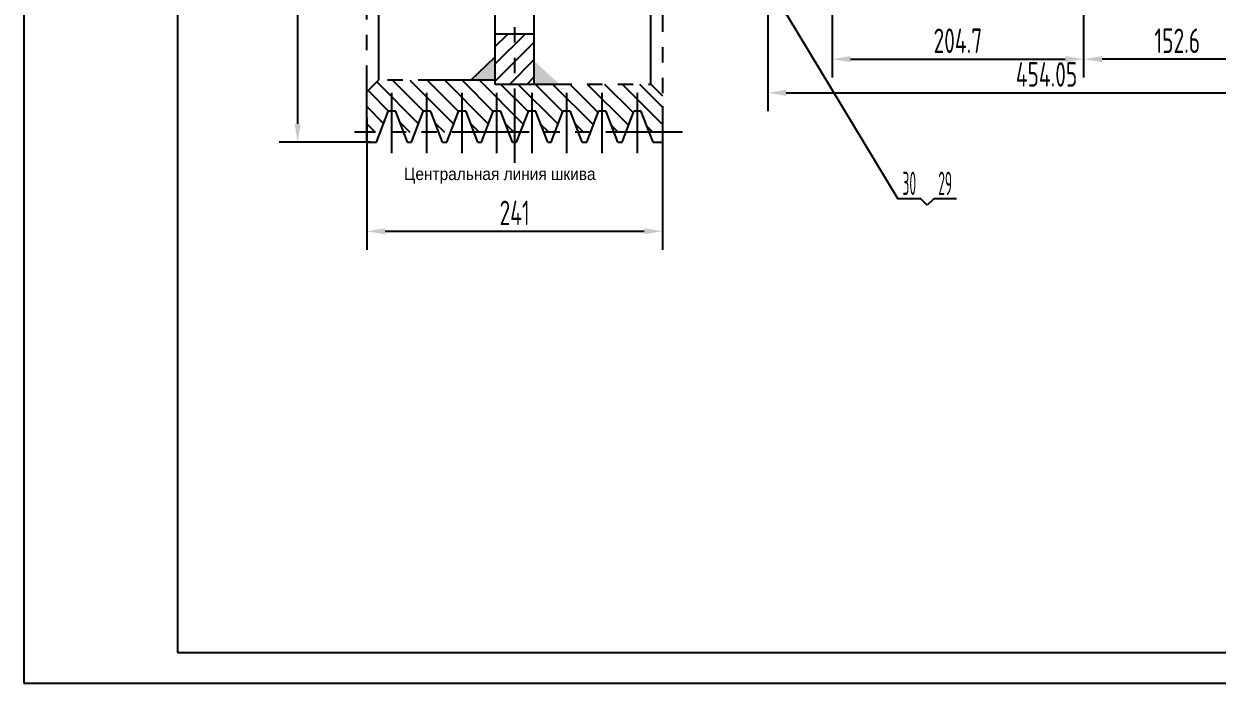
# Model space of a CAD drawing. Header units: millimetres. Extents: x 0 to 2100, y -58 to 1485.
# Drawn here: x 0 to 972, y 0 to 537 of the extents above; entities that cross this region are included whole.
import ezdxf
from ezdxf.enums import TextEntityAlignment as Align

# ---------------------------------------------------------------- set-up
doc = ezdxf.new("R2010")
doc.units = ezdxf.units.MM
doc.header["$LTSCALE"] = 50
doc.linetypes.add('G', pattern=[2, 1.25, -0.25, 0.25, -0.25])
doc.linetypes.add('K', pattern=[2.5, 1.25, -0.25, 0.25, -0.25, 0.25, -0.25])
for name, color, linetype in [('01', 7, 'Continuous'), ('02', 1, 'Continuous'), ('05', 4, 'G'), ('07', 6, 'K'), ('08', 1, 'Continuous'), ('11', 3, 'Continuous')]:
    doc.layers.add(name, color=color, linetype=linetype)
doc.styles.get("Standard").update_dxf_attribs({"font": 'isocp', "width": 0.707, "bigfont": 'intecad.shx'})
doc.dimstyles.new('INTE', dxfattribs={"dimscale": 5, "dimtxt": 4, "dimasz": 3, "dimexe": 3, "dimexo": 0, "dimgap": 1, "dimtad": 1, "dimdec": 3, "dimdsep": 46, "dimtxsty": 'Standard', "dimcen": 0, "dimclrd": 1, "dimclre": 1, "dimclrt": 3, "dimadec": 3, "dimazin": 2, "dimtfac": 1, "dimtdec": 3, "dimtmove": 0, "dimatfit": 0, "dimfxl": 1, "dimarcsym": 0})

# ---------------------------------------------------------------- blocks, each defined once
blk = doc.blocks.new('*D2')
at = {"layer": '08', "color": 1, "lineweight": -2}
for p, q in [((658.22, 622.34), (658.22, 493.37)), ((863.05, 629.07), (863.05, 493.37)), ((673.22, 508.37), (848.05, 508.37))]:
    blk.add_line(p, q, dxfattribs=at)
at = {"layer": '08', "color": 1}
for points in [[(673.22, 510.87), (673.22, 505.87), (658.22, 508.37)], [(848.05, 510.87), (848.05, 505.87), (863.05, 508.37)]]:
    blk.add_solid(points, dxfattribs=at)
at = {"layer": 'Defpoints', "color": 0}
for p in [(658.22, 622.34), (863.05, 629.07), (863.05, 508.37)]:
    blk.add_point(p, dxfattribs=at)
at = {"layer": '08', "color": 3, "insert": (760.63, 523.37), "char_height": 20, "attachment_point": 5}
blk.add_mtext('204.7', dxfattribs=at)
blk = doc.blocks.new('*D3')
at = {"layer": '08', "color": 1, "lineweight": -2}
for p, q in [((1015.55, 685.81), (1015.55, 493.37)), ((863.05, 642.83), (863.05, 493.37)), ((1000.55, 508.37), (878.05, 508.37))]:
    blk.add_line(p, q, dxfattribs=at)
at = {"layer": '08', "color": 1}
for points in [[(878.05, 510.87), (878.05, 505.87), (863.05, 508.37)], [(1000.55, 510.87), (1000.55, 505.87), (1015.55, 508.37)]]:
    blk.add_solid(points, dxfattribs=at)
at = {"layer": 'Defpoints', "color": 0}
for p in [(1015.55, 685.81), (863.05, 642.83), (863.05, 508.37)]:
    blk.add_point(p, dxfattribs=at)
at = {"layer": '08', "color": 3, "insert": (939.3, 523.37), "char_height": 20, "attachment_point": 5}
blk.add_mtext('152.6', dxfattribs=at)
blk = doc.blocks.new('*D18')
at = {"layer": '08', "color": 1, "lineweight": -2}
for p, q in [((520.18, 469.96), (520.18, 353.15)), ((279.18, 460.59), (279.18, 353.15)), ((294.18, 368.15), (505.18, 368.15))]:
    blk.add_line(p, q, dxfattribs=at)
at = {"layer": '08', "color": 1}
for points in [[(294.18, 370.65), (294.18, 365.65), (279.18, 368.15)], [(505.18, 370.65), (505.18, 365.65), (520.18, 368.15)]]:
    blk.add_solid(points, dxfattribs=at)
at = {"layer": 'Defpoints', "color": 0}
for p in [(520.18, 469.96), (279.18, 460.59), (520.18, 368.15)]:
    blk.add_point(p, dxfattribs=at)
at = {"layer": '08', "color": 3, "insert": (399.68, 383.15), "char_height": 20, "attachment_point": 5}
blk.add_mtext('241', dxfattribs=at)
blk = doc.blocks.new('*D22')
at = {"layer": '08', "color": 1, "lineweight": -2}
for p, q in [((281.8, 1100.61), (208, 1100.61)), ((223, 455.61), (223, 1085.61)), ((282.28, 440.61), (208, 440.61))]:
    blk.add_line(p, q, dxfattribs=at)
at = {"layer": '08', "color": 1}
for points in [[(220.5, 1085.61), (225.5, 1085.61), (223, 1100.61)], [(220.5, 455.61), (225.5, 455.61), (223, 440.61)]]:
    blk.add_solid(points, dxfattribs=at)
at = {"layer": 'Defpoints', "color": 0}
for p in [(223, 1100.61), (281.8, 1100.61), (282.28, 440.61)]:
    blk.add_point(p, dxfattribs=at)
at = {"layer": '08', "color": 3, "insert": (208, 770.61), "char_height": 20, "attachment_point": 5, "rotation": 90}
blk.add_mtext('%%c648', dxfattribs=at)
blk = doc.blocks.new('*D23')
at = {"layer": '08', "color": 1, "lineweight": -2}
for p, q in [((1059.9, 640.68), (1059.9, 465.93)), ((605.85, 600.89), (605.85, 465.93)), ((620.85, 480.93), (1044.9, 480.93))]:
    blk.add_line(p, q, dxfattribs=at)
at = {"layer": '08', "color": 1}
for points in [[(620.85, 483.43), (620.85, 478.43), (605.85, 480.93)], [(1044.9, 483.43), (1044.9, 478.43), (1059.9, 480.93)]]:
    blk.add_solid(points, dxfattribs=at)
at = {"layer": 'Defpoints', "color": 0}
for p in [(1059.9, 640.68), (605.85, 600.89), (1059.9, 480.93)]:
    blk.add_point(p, dxfattribs=at)
at = {"layer": '08', "color": 3, "insert": (832.88, 495.93), "char_height": 20, "attachment_point": 5}
blk.add_mtext('454.05', dxfattribs=at)
blk = doc.blocks.new('*U72')
at = {"layer": '01'}
for points in [[(25, 292), (25, 5)], [(25, 5), (415, 5)]]:
    blk.add_lwpolyline(points, dxfattribs=at)
at = {"layer": '02'}
for points in [[(0, 297), (0, 0)], [(0, 0), (420, 0)]]:
    blk.add_lwpolyline(points, dxfattribs=at)

msp = doc.modelspace()

# ---------------------------------------------------------------- hatches: boundary and pattern name
at = {"layer": '07', "linetype": 'K'}
h = msp.add_hatch(dxfattribs=at)
h.set_pattern_fill('_USER', color=6, scale=10, angle=135, style=0, pattern_type=0)
h.set_pattern_definition([(135, (-124.256, 52.972), (-7.07107, -7.07107), [])])
h.paths.add_polyline_path([(376.8783, 1050.1131), (376.8783, 1053.1131), (510.6783, 1053.1131), (520.1783, 1062.6131), (520.1783, 1092.4131), (509.2806, 1092.4131), (502.6397, 1075.1131), (496.9168, 1075.1131), (490.2759, 1092.4131), (480.5806, 1092.4131), (473.9397, 1075.1131), (468.2168, 1075.1131), (461.5759, 1092.4131), (451.5806, 1092.4131), (444.9397, 1075.1131), (439.2168, 1075.1131), (432.5759, 1092.4131), (423.4806, 1092.4131), (416.8397, 1075.1131), (411.1168, 1075.1131), (404.4759, 1092.4131), (394.7806, 1092.4131), (388.1397, 1075.1131), (382.4168, 1075.1131), (375.7759, 1092.4131), (366.5806, 1092.4131), (359.9397, 1075.1131), (354.2168, 1075.1131), (347.5759, 1092.4131), (337.7806, 1092.4131), (331.1397, 1075.1131), (325.4168, 1075.1131), (318.7759, 1092.4131), (309.2806, 1092.4131), (302.6397, 1075.1131), (296.9168, 1075.1131), (290.2759, 1092.4131), (279.1783, 1092.4131), (279.1783, 1059.6131), (288.6783, 1050.1131)])
h.paths.add_polyline_path([(376.8783, 488.1131), (376.8783, 491.1131), (288.6783, 491.1131), (279.1783, 481.6131), (279.1783, 448.8131), (290.2759, 448.8131), (296.9168, 466.1131), (302.6397, 466.1131), (309.2806, 448.8131), (318.7759, 448.8131), (325.4168, 466.1131), (331.1397, 466.1131), (337.7806, 448.8131), (347.5759, 448.8131), (354.2168, 466.1131), (359.9397, 466.1131), (366.5806, 448.8131), (375.7759, 448.8131), (382.4168, 466.1131), (388.1397, 466.1131), (394.7806, 448.8131), (404.4759, 448.8131), (411.1168, 466.1131), (416.8397, 466.1131), (423.4806, 448.8131), (432.5759, 448.8131), (439.2168, 466.1131), (444.9397, 466.1131), (451.5806, 448.8131), (461.5759, 448.8131), (468.2168, 466.1131), (473.9397, 466.1131), (480.5806, 448.8131), (490.2759, 448.8131), (496.9168, 466.1131), (502.6397, 466.1131), (509.2806, 448.8131), (520.1783, 448.8131), (520.1783, 478.6131), (510.6783, 488.1131)])
h = msp.add_hatch(dxfattribs=at)
h.set_pattern_fill('_USER', color=6, scale=10, angle=45, style=0, pattern_type=0)
h.set_pattern_definition([(45, (-124.256, 52.972), (-7.07107, 7.07107), [])])
h.paths.add_polyline_path([(383.6283, 1012.1131), (415.6283, 1012.1131), (415.6283, 1053.1131), (383.6283, 1053.1131)])
h.paths.add_polyline_path([(383.6283, 872.1131), (415.6283, 872.1131), (415.6283, 910.1131), (383.6283, 910.1131)])
h.paths.add_polyline_path([(383.6283, 631.1131), (415.6283, 631.1131), (415.6283, 669.1131), (383.6283, 669.1131)])
h.paths.add_polyline_path([(383.6283, 529.1131), (383.6283, 488.1131), (415.6283, 488.1131), (415.6283, 529.1131)])
h = msp.add_hatch(color=6, dxfattribs=at)
h.paths.add_polyline_path([(383.6283, 647.8702), (363.0955, 669.1131), (383.6283, 669.1131)])
h.paths.add_polyline_path([(436.6242, 662.6631), (415.6283, 640.3777), (415.6283, 662.6631)])
h.paths.add_polyline_path([(383.6283, 491.1131), (363.9282, 491.1131), (383.6283, 510.0628)])
h.paths.add_polyline_path([(435.8475, 488.1131), (415.6283, 488.1131), (415.6283, 507.068)])

# ---------------------------------------------------------------- linework, layer by layer
at = {"layer": '02'}
for p, q in [((585.8533, 603.1459), (711.7961, 394.6263)), ((730.3961, 394.6263), (711.7961, 394.6263)), ((735.6994, 389.323), (730.3961, 394.6263)), ((741.0027, 394.6263), (735.6994, 389.323)), ((759.6027, 394.6263), (741.0027, 394.6263))]:
    msp.add_line(p, q, dxfattribs=at)
at = {"layer": '07', "color": 6, "linetype": 'K'}
for p, q in [((399.6283, 1109.5277), (399.6283, 423.92)), ((279.1783, 440.6131), (279.1783, 1100.6131)), ((288.6783, 1050.1131), (288.6783, 491.1131)), ((520.1783, 718.1131), (520.1783, 440.6131)), ((510.6783, 488.1131), (510.6783, 675.1631)), ((383.6283, 669.1131), (383.6283, 488.1131)), ((415.6283, 488.1131), (415.6283, 669.1131)), ((383.6283, 529.1131), (415.6283, 529.1131)), ((363.9282, 491.1131), (383.6283, 510.0628)), ((279.1783, 481.6131), (288.6783, 491.1131)), ((383.6283, 491.1131), (288.6783, 491.1131)), ((383.6283, 488.1131), (510.6783, 488.1131)), ((510.6783, 488.1131), (520.1783, 478.6131)), ((299.7783, 431.6984), (299.7783, 480.9813)), ((328.2783, 431.6984), (328.2783, 480.9813)), ((357.0783, 431.6984), (357.0783, 480.9813)), ((385.2783, 431.6984), (385.2783, 480.9813)), ((413.9783, 431.6984), (413.9783, 480.9813)), ((442.0783, 431.6984), (442.0783, 480.9813)), ((471.0783, 431.6984), (471.0783, 480.9813)), ((499.7783, 431.6984), (499.7783, 480.9813)), ((287.1283, 440.6131), (296.7198, 465.5998)), ((302.0899, 466.1131), (297.4666, 466.1131)), ((312.4283, 440.6131), (302.8368, 465.5998)), ((315.6283, 440.6131), (325.2198, 465.5998)), ((330.5899, 466.1131), (325.9666, 466.1131)), ((340.9283, 440.6131), (331.3368, 465.5998)), ((344.4283, 440.6131), (354.0198, 465.5998)), ((359.3899, 466.1131), (354.7666, 466.1131)), ((369.7283, 440.6131), (360.1368, 465.5998)), ((372.6283, 440.6131), (382.2198, 465.5998)), ((387.5899, 466.1131), (382.9666, 466.1131)), ((397.9283, 440.6131), (388.3368, 465.5998)), ((401.3283, 440.6131), (410.9198, 465.5998)), ((416.2899, 466.1131), (411.6666, 466.1131)), ((426.6283, 440.6131), (417.0368, 465.5998)), ((429.4283, 440.6131), (439.0198, 465.5998)), ((444.3899, 466.1131), (439.7666, 466.1131)), ((454.7283, 440.6131), (445.1368, 465.5998)), ((458.4283, 440.6131), (468.0198, 465.5998)), ((473.3899, 466.1131), (468.7666, 466.1131)), ((483.7283, 440.6131), (474.1368, 465.5998)), ((487.1283, 440.6131), (496.7198, 465.5998)), ((502.0899, 466.1131), (497.4666, 466.1131)), ((512.4283, 440.6131), (502.8368, 465.5998)), ((536.388, 448.8131), (269.289, 448.8131)), ((279.1783, 440.6131), (287.1283, 440.6131)), ((312.4283, 440.6131), (315.6283, 440.6131)), ((340.9283, 440.6131), (344.4283, 440.6131)), ((369.7283, 440.6131), (372.6283, 440.6131)), ((397.9283, 440.6131), (401.3283, 440.6131)), ((426.6283, 440.6131), (429.4283, 440.6131)), ((454.7283, 440.6131), (458.4283, 440.6131)), ((458.2168, 440.6131), (458.4283, 440.6131)), ((483.7283, 440.6131), (487.1283, 440.6131)), ((512.4283, 440.6131), (520.1783, 440.6131))]:
    msp.add_line(p, q, dxfattribs=at)
for centre, start, end in [((297.4666, 465.3131), 90, 159), ((302.0899, 465.3131), 21, 90), ((325.9666, 465.3131), 90, 159), ((330.5899, 465.3131), 21, 90), ((354.7666, 465.3131), 90, 159), ((359.3899, 465.3131), 21, 90), ((382.9666, 465.3131), 90, 159), ((387.5899, 465.3131), 21, 90), ((411.6666, 465.3131), 90, 159), ((416.2899, 465.3131), 21, 90), ((439.7666, 465.3131), 90, 159), ((444.3899, 465.3131), 21, 90), ((468.7666, 465.3131), 90, 159), ((473.3899, 465.3131), 21, 90), ((497.4666, 465.3131), 90, 159), ((502.0899, 465.3131), 21, 90)]:
    msp.add_arc(centre, 0.8, start, end, dxfattribs=at)

# ---------------------------------------------------------------- block references
at = {"layer": '05', "xscale": 5, "yscale": 5, "zscale": 5}
msp.add_blockref('*U72', (0, 0), dxfattribs=at)

# ---------------------------------------------------------------- texts
at = {"layer": '05', "insert": (309.5934, 419.8657), "char_height": 10, "width": 195.062581, "attachment_point": 1}
msp.add_mtext('{\\fArial|b0|i0|c204|p34;\\W0.9;\\C3;Центральная линия шкива}', dxfattribs=at)
at = {"layer": '11'}
for s, width, p, p2 in [('30', 0.467339, (715.5161, 397.6263), (726.6761, 397.6263)), ('29', 0.442301, (744.7227, 397.6263), (755.8827, 397.6263))]:
    msp.add_text(s, height=19.09188, dxfattribs=dict(at, width=width)).set_placement(p, p2, align=Align.FIT)

# ---------------------------------------------------------------- dimensions: what is measured, and where the dimension line sits
at = {"layer": '08'}
dim = msp.add_linear_dim(base=(223.0005, 1100.6131), p1=(282.2841, 440.6131), p2=(281.7962, 1100.6131), angle=90, text='%%c648', dimstyle='INTE', dxfattribs=at)
dim.commit()
dim.dimension.update_dxf_attribs({"geometry": '*D22', "text_midpoint": (208.0005, 770.6131)})
for p1, p2, text, picture, middle in [((1015.5533, 685.8143), (863.0533, 642.8258), '152.6', '*D3', (939.3033, 523.3692)), ((658.2158, 622.3361), (863.0533, 629.0728), '204.7', '*D2', (760.6345, 523.3692))]:
    dim = msp.add_linear_dim(base=(863.0533, 508.3672), p1=p1, p2=p2, text=text, dimstyle='INTE', dxfattribs=at)
    dim.commit()
    dim.dimension.update_dxf_attribs({"geometry": picture, "text_midpoint": middle})
for base, p1, p2, picture, middle in [((1059.9033, 480.9345), (605.8533, 600.8919), (1059.9033, 640.684), '*D23', (832.8783, 495.9345)), ((520.1783, 368.1453), (279.1783, 460.5919), (520.1783, 469.9637), '*D18', (399.6783, 383.1473))]:
    dim = msp.add_linear_dim(base=base, p1=p1, p2=p2, dimstyle='INTE', dxfattribs=at)
    dim.commit()
    dim.dimension.update_dxf_attribs({"geometry": picture, "text_midpoint": middle})

doc.saveas('drawing.dxf')
